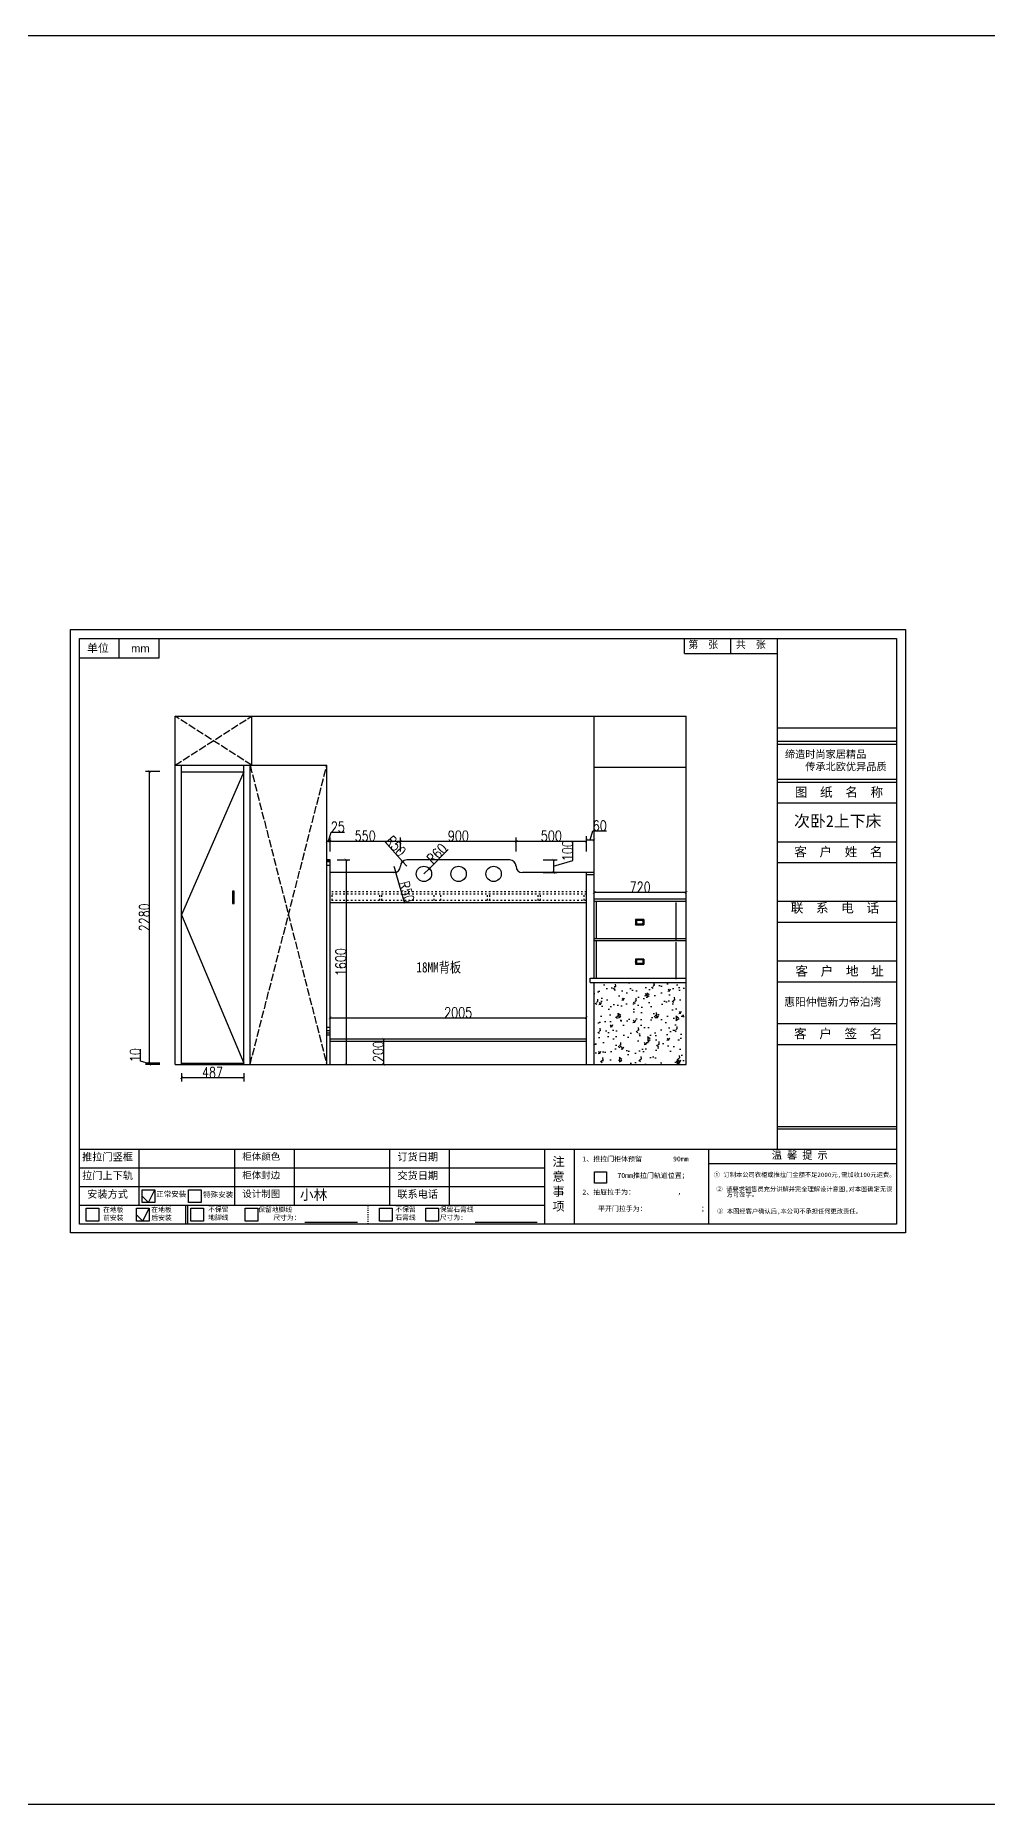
# Model space of a CAD drawing. Header units: millimetres. Extents: x 3255186 to 3429179, y -984851 to -941485.
# Drawn here: x 3392530 to 3399976, y -984851 to -971010 of the extents above; entities that cross this region are included whole.
import ezdxf
from ezdxf.lldxf.tags import DXFTag

# ---------------------------------------------------------------- set-up
doc = ezdxf.new("R2010")
doc.units = ezdxf.units.MM
doc.header["$PDMODE"] = 35
doc.linetypes.add('ACAD_ISO02W100', pattern=[15, 12, -3])
doc.linetypes.add('ACAD_ISO03W100', pattern=[30, 12, -18])
doc.layers.add('块', color=7, linetype='Continuous', lineweight=30)
doc.styles.add('CHINESE', font='', dxfattribs={"width": 0.8})
doc.styles.add('DIM_FONT', font='SIMPLEX.shx', dxfattribs={"width": 0.8})
doc.styles.add('ROMANS', font='romans')
doc.styles.get("Standard").update_dxf_attribs({"font": 'acaderef.shx', "bigfont": 'bigfont.shx'})
doc.styles.add('新宋体', font='', dxfattribs={"height": 80})
doc.styles.add('标注用字体', font='', dxfattribs={"height": 70})
doc.styles.get('CHINESE').set_extended_font_data('PMingLiU')
doc.styles.get('新宋体').set_extended_font_data('NSimSun')
doc.styles.get('标注用字体').set_extended_font_data('FangSong_GB2312')
tags = doc.linetypes.add('ACAD_ISO04W100', pattern=[30.5, 24, -3, 0.5, -3]).pattern_tags.tags
tags[10:11] = [DXFTag(74, 4), DXFTag(75, 0), DXFTag(340, '0'), DXFTag(46, 1.0), DXFTag(50, 0.0), DXFTag(44, 0.0), DXFTag(45, 0.0)]
tags[8:9] = [DXFTag(74, 4), DXFTag(75, 0), DXFTag(340, '0'), DXFTag(46, 1.0), DXFTag(50, 0.0), DXFTag(44, 0.0), DXFTag(45, 0.0)]
tags[6:7] = [DXFTag(74, 4), DXFTag(75, 0), DXFTag(340, '0'), DXFTag(46, 1.0), DXFTag(50, 0.0), DXFTag(44, 0.0), DXFTag(45, 0.0)]
tags[4:5] = [DXFTag(74, 4), DXFTag(75, 0), DXFTag(340, '0'), DXFTag(46, 1.0), DXFTag(50, 0.0), DXFTag(44, 0.0), DXFTag(45, 0.0)]
doc.dimstyles.new('ISO-25', dxfattribs={"dimtxt": 80, "dimasz": 20, "dimexe": 30, "dimexo": 80, "dimtad": 1, "dimdec": 0, "dimtxsty": 'DIM_FONT', "dimblk": 'ARCHTICK', "dimcen": 2.5, "dimadec": 0, "dimazin": 0, "dimtfac": 1, "dimtdec": 0, "dimtmove": 1, "dimatfit": 3, "dimfxl": 80, "dimfxlon": 1, "dimarcsym": 0})
doc.dimstyles.get("Standard").update_dxf_attribs({"dimscale": 100, "dimtxt": 3, "dimasz": 2, "dimexe": 1, "dimexo": 0, "dimgap": 1, "dimtad": 1, "dimdec": 0, "dimdsep": 46, "dimtxsty": 'CHINESE', "dimblk1": 'OBLIQUE', "dimblk2": 'OBLIQUE', "dimsah": 1, "dimcen": 0, "dimdle": 1, "dimclrd": 256, "dimclre": 256, "dimclrt": 256, "dimadec": 0, "dimazin": 0, "dimtfac": 1, "dimtdec": 0, "dimtix": 1, "dimtmove": 2, "dimatfit": 3, "dimldrblk": 'OBLIQUE', "dimfxl": 1, "dimtolj": 1, "dimtzin": 0, "dimarcsym": 0})
pattern_1 = [(45, (1305.171, -13759.847), (-2.245064, 2.245064), []), (45, (1305.171, -13758.2594), (-2.245064, 2.245064), [])]

# ---------------------------------------------------------------- blocks, each defined once
blk = doc.blocks.new('_ArchTick')
at = {"color": 0, "linetype": 'ByBlock', "const_width": 0.15}
blk.add_lwpolyline([(-0.5, -0.5), (0.5, 0.5)], dxfattribs=at)
blk = doc.blocks.new('*D841')
at = {"color": 0, "lineweight": -2, "ltscale": 5}
for p, q in [((3394809, -977394), (3394809, -977284)), ((3394809, -977314), (3394834, -977314)), ((3394821, -977314), (3394843, -977243)), ((3394834, -977394), (3394834, -977284)), ((3394843, -977243), (3394947, -977243))]:
    blk.add_line(p, q, dxfattribs=at)
at = {"layer": 'Defpoints', "color": 0, "ltscale": 5}
for p in [(3394834, -977314), (3394809, -977523), (3394834, -977523)]:
    blk.add_point(p, dxfattribs=at)
at = {"color": 0, "lineweight": -2, "ltscale": 5, "xscale": 20, "yscale": 20, "zscale": 20, "rotation": 180}
blk.add_blockref('_ArchTick', (3394809, -977314), dxfattribs=at)
at = {"color": 0, "lineweight": -2, "ltscale": 5, "xscale": 20, "yscale": 20, "zscale": 20}
blk.add_blockref('_ArchTick', (3394834, -977314), dxfattribs=at)
at = {"color": 0, "ltscale": 5, "insert": (3394895, -977203), "char_height": 80, "attachment_point": 5, "style": 'DIM_FONT'}
blk.add_mtext('25', dxfattribs=at)
blk = doc.blocks.new('*D842')
at = {"color": 0, "lineweight": -2, "ltscale": 5}
for p, q in [((3394834, -977394), (3394834, -977284)), ((3394834, -977314), (3395384, -977314)), ((3395384, -977394), (3395384, -977284))]:
    blk.add_line(p, q, dxfattribs=at)
at = {"layer": 'Defpoints', "color": 0, "ltscale": 5}
for p in [(3395384, -977314), (3394834, -977523), (3395384, -977510)]:
    blk.add_point(p, dxfattribs=at)
at = {"color": 0, "lineweight": -2, "ltscale": 5, "xscale": 20, "yscale": 20, "zscale": 20, "rotation": 180}
blk.add_blockref('_ArchTick', (3394834, -977314), dxfattribs=at)
at = {"color": 0, "lineweight": -2, "ltscale": 5, "xscale": 20, "yscale": 20, "zscale": 20}
blk.add_blockref('_ArchTick', (3395384, -977314), dxfattribs=at)
at = {"color": 0, "ltscale": 5, "insert": (3395109, -977273), "char_height": 80, "attachment_point": 5, "style": 'DIM_FONT'}
blk.add_mtext('550', dxfattribs=at)
blk = doc.blocks.new('*D843')
at = {"color": 0, "lineweight": -2, "ltscale": 5}
for p, q in [((3395384, -977394), (3395384, -977284)), ((3395384, -977314), (3396290, -977314)), ((3396290, -977394), (3396290, -977284))]:
    blk.add_line(p, q, dxfattribs=at)
at = {"layer": 'Defpoints', "color": 0, "ltscale": 5}
for p in [(3396290, -977314), (3395384, -977510), (3396290, -977523)]:
    blk.add_point(p, dxfattribs=at)
at = {"color": 0, "lineweight": -2, "ltscale": 5, "xscale": 20, "yscale": 20, "zscale": 20, "rotation": 180}
blk.add_blockref('_ArchTick', (3395384, -977314), dxfattribs=at)
at = {"color": 0, "lineweight": -2, "ltscale": 5, "xscale": 20, "yscale": 20, "zscale": 20}
blk.add_blockref('_ArchTick', (3396290, -977314), dxfattribs=at)
at = {"color": 0, "ltscale": 5, "insert": (3395837, -977273), "char_height": 80, "attachment_point": 5, "style": 'DIM_FONT'}
blk.add_mtext('900', dxfattribs=at)
blk = doc.blocks.new('*D844')
at = {"color": 0, "lineweight": -2, "ltscale": 5}
for p, q in [((3396290, -977394), (3396290, -977284)), ((3396290, -977314), (3396839, -977314)), ((3396839, -977394), (3396839, -977284))]:
    blk.add_line(p, q, dxfattribs=at)
at = {"layer": 'Defpoints', "color": 0, "ltscale": 5}
for p in [(3396839, -977314), (3396290, -977523), (3396839, -977560)]:
    blk.add_point(p, dxfattribs=at)
at = {"color": 0, "lineweight": -2, "ltscale": 5, "xscale": 20, "yscale": 20, "zscale": 20, "rotation": 180}
blk.add_blockref('_ArchTick', (3396290, -977314), dxfattribs=at)
at = {"color": 0, "lineweight": -2, "ltscale": 5, "xscale": 20, "yscale": 20, "zscale": 20}
blk.add_blockref('_ArchTick', (3396839, -977314), dxfattribs=at)
at = {"color": 0, "ltscale": 5, "insert": (3396565, -977273), "char_height": 80, "attachment_point": 5, "style": 'DIM_FONT'}
blk.add_mtext('500', dxfattribs=at)
blk = doc.blocks.new('*D845')
at = {"color": 0, "lineweight": -2, "ltscale": 5}
for p in [(3395263, -977316), (3395434, -977510)]:
    blk.add_line(p, (3395401, -977473), dxfattribs=at)
at = {"layer": 'Defpoints', "color": 0, "ltscale": 5}
for p in [(3395401, -977473), (3395434, -977510)]:
    blk.add_point(p, dxfattribs=at)
at = {"color": 0, "lineweight": -2, "ltscale": 5, "xscale": 20, "yscale": 20, "zscale": 20, "rotation": 311.2728674687874}
blk.add_blockref('_ArchTick', (3395401, -977473), dxfattribs=at)
at = {"color": 0, "ltscale": 5, "insert": (3395349, -977352), "char_height": 80, "attachment_point": 5, "rotation": 311.2729, "style": 'DIM_FONT'}
blk.add_mtext('R50', dxfattribs=at)
blk = doc.blocks.new('*D846')
at = {"color": 0, "lineweight": -2, "ltscale": 5}
for p in [(3395334, -977510), (3395418, -977802)]:
    blk.add_line(p, (3395348, -977558), dxfattribs=at)
at = {"layer": 'Defpoints', "color": 0, "ltscale": 5}
for p in [(3395334, -977510), (3395348, -977558)]:
    blk.add_point(p, dxfattribs=at)
at = {"color": 0, "lineweight": -2, "ltscale": 5, "xscale": 20, "yscale": 20, "zscale": 20, "rotation": 106.1117004443159}
blk.add_blockref('_ArchTick', (3395348, -977558), dxfattribs=at)
at = {"color": 0, "ltscale": 5, "insert": (3395434, -977710), "char_height": 80, "attachment_point": 5, "rotation": 286.1117, "style": 'DIM_FONT'}
blk.add_mtext('R50', dxfattribs=at)
blk = doc.blocks.new('*D847')
at = {"color": 0, "lineweight": -2, "ltscale": 5}
for p in [(3395758, -977380), (3395568, -977570)]:
    blk.add_line(p, (3395611, -977528), dxfattribs=at)
at = {"layer": 'Defpoints', "color": 0, "ltscale": 5}
for p in [(3395568, -977570), (3395611, -977528)]:
    blk.add_point(p, dxfattribs=at)
at = {"color": 0, "lineweight": -2, "ltscale": 5, "xscale": 20, "yscale": 20, "zscale": 20, "rotation": 225.0260053678823}
blk.add_blockref('_ArchTick', (3395611, -977528), dxfattribs=at)
at = {"color": 0, "ltscale": 5, "insert": (3395670, -977411), "char_height": 80, "attachment_point": 5, "rotation": 45.026, "style": 'DIM_FONT'}
blk.add_mtext('R60', dxfattribs=at)
blk = doc.blocks.new('*D848')
at = {"color": 0, "lineweight": -2, "ltscale": 5}
for p, q in [((3394889, -977460), (3394989, -977460)), ((3394959, -977460), (3394959, -979060)), ((3394889, -979060), (3394989, -979060))]:
    blk.add_line(p, q, dxfattribs=at)
at = {"layer": 'Defpoints', "color": 0, "ltscale": 5}
for p in [(3394809, -977460), (3394809, -979060), (3394959, -979060)]:
    blk.add_point(p, dxfattribs=at)
at = {"color": 0, "lineweight": -2, "ltscale": 5, "xscale": 20, "yscale": 20, "zscale": 20}
for p, rotation in [((3394959, -977460), 90), ((3394959, -979060), 270)]:
    blk.add_blockref('_ArchTick', p, dxfattribs=dict(at, rotation=rotation))
at = {"color": 0, "ltscale": 5, "insert": (3394918, -978260), "char_height": 80, "attachment_point": 5, "rotation": 90, "style": 'DIM_FONT'}
blk.add_mtext('1600', dxfattribs=at)
blk = doc.blocks.new('*D852')
at = {"color": 0, "lineweight": -2, "ltscale": 5}
for p, q in [((3396839, -977384), (3396839, -977274)), ((3396839, -977304), (3396899, -977304)), ((3396869, -977304), (3396890, -977233)), ((3396890, -977233), (3396995, -977233)), ((3396899, -977384), (3396899, -977274))]:
    blk.add_line(p, q, dxfattribs=at)
at = {"layer": 'Defpoints', "color": 0, "ltscale": 5}
for p in [(3396899, -977304), (3396839, -977560), (3396899, -978420)]:
    blk.add_point(p, dxfattribs=at)
at = {"color": 0, "lineweight": -2, "ltscale": 5, "xscale": 20, "yscale": 20, "zscale": 20, "rotation": 180}
blk.add_blockref('_ArchTick', (3396839, -977304), dxfattribs=at)
at = {"color": 0, "lineweight": -2, "ltscale": 5, "xscale": 20, "yscale": 20, "zscale": 20}
blk.add_blockref('_ArchTick', (3396899, -977304), dxfattribs=at)
at = {"color": 0, "ltscale": 5, "insert": (3396943, -977193), "char_height": 80, "attachment_point": 5, "style": 'DIM_FONT'}
blk.add_mtext('60', dxfattribs=at)
blk = doc.blocks.new('*D878')
at = {"color": 0, "lineweight": -2, "ltscale": 5}
for p, q in [((3396732, -977465), (3396732, -977311)), ((3396501, -977460), (3396611, -977460)), ((3396501, -977560), (3396611, -977560)), ((3396581, -977460), (3396581, -977560)), ((3396581, -977510), (3396732, -977465))]:
    blk.add_line(p, q, dxfattribs=at)
at = {"layer": 'Defpoints', "color": 0, "ltscale": 5}
for p in [(3396239, -977460), (3396339, -977560), (3396581, -977560)]:
    blk.add_point(p, dxfattribs=at)
at = {"color": 0, "lineweight": -2, "ltscale": 5, "xscale": 20, "yscale": 20, "zscale": 20}
for p, rotation in [((3396581, -977460), 90), ((3396581, -977560), 270)]:
    blk.add_blockref('_ArchTick', p, dxfattribs=dict(at, rotation=rotation))
at = {"color": 0, "ltscale": 5, "insert": (3396691, -977388), "char_height": 80, "attachment_point": 5, "rotation": 90, "style": 'DIM_FONT'}
blk.add_mtext('100', dxfattribs=at)
blk = doc.blocks.new('*D879')
at = {"color": 0, "lineweight": -2, "ltscale": 5}
for p, q in [((3395252, -978860), (3395282, -978860)), ((3395252, -978860), (3395252, -979060)), ((3395252, -979060), (3395282, -979060))]:
    blk.add_line(p, q, dxfattribs=at)
at = {"layer": 'Defpoints', "color": 0, "ltscale": 5}
for p in [(3395215, -978860), (3395215, -979060), (3395252, -979060)]:
    blk.add_point(p, dxfattribs=at)
at = {"color": 0, "lineweight": -2, "ltscale": 5, "xscale": 20, "yscale": 20, "zscale": 20}
for p, rotation in [((3395252, -978860), 90), ((3395252, -979060), 270)]:
    blk.add_blockref('_ArchTick', p, dxfattribs=dict(at, rotation=rotation))
at = {"color": 0, "ltscale": 5, "insert": (3395211, -978960), "char_height": 80, "attachment_point": 5, "rotation": 90, "style": 'DIM_FONT'}
blk.add_mtext('200', dxfattribs=at)
blk = doc.blocks.new('*D880')
at = {"color": 0, "lineweight": -2, "ltscale": 5}
for p, q in [((3394834, -978776), (3394834, -978666)), ((3394834, -978696), (3396839, -978696)), ((3396839, -978776), (3396839, -978666))]:
    blk.add_line(p, q, dxfattribs=at)
at = {"layer": 'Defpoints', "color": 0, "ltscale": 5}
for p in [(3396839, -978696), (3394834, -978860), (3396839, -978860)]:
    blk.add_point(p, dxfattribs=at)
at = {"color": 0, "lineweight": -2, "ltscale": 5, "xscale": 20, "yscale": 20, "zscale": 20, "rotation": 180}
blk.add_blockref('_ArchTick', (3394834, -978696), dxfattribs=at)
at = {"color": 0, "lineweight": -2, "ltscale": 5, "xscale": 20, "yscale": 20, "zscale": 20}
blk.add_blockref('_ArchTick', (3396839, -978696), dxfattribs=at)
at = {"color": 0, "ltscale": 5, "insert": (3395836, -978655), "char_height": 80, "attachment_point": 5, "style": 'DIM_FONT'}
blk.add_mtext('2005', dxfattribs=at)
blk = doc.blocks.new('衣柜内拉手')
h = blk.add_hatch()
h.set_pattern_fill('STEEL', color=256, style=0)
h.set_pattern_definition(pattern_1)
h.paths.add_polyline_path([(-30, 0), (-40, 0), (-40, -50), (-30, -50)])
h = blk.add_hatch()
h.set_pattern_fill('STEEL', color=256, style=0)
h.set_pattern_definition(pattern_1)
h.paths.add_polyline_path([(40, 0), (30, 0), (30, -50), (40, -50)])
for p, q in [((-40, 0), (40, 0)), ((-40, 0), (-40, -50)), ((-30, 0), (-30, -50)), ((30, 0), (30, -50)), ((40, 0), (40, -50)), ((40, -50), (-40, -50))]:
    blk.add_line(p, q)
for centre, start, end in [((0, -258), 83.1787, 96.8213), ((0, 208), 263.1787, 276.8213)]:
    blk.add_arc(centre, 253, start, end)
blk = doc.blocks.new('*D883')
at = {"color": 0, "lineweight": -2, "ltscale": 5}
for p, q in [((3396899, -977714), (3396899, -977684)), ((3396899, -977714), (3397619, -977714)), ((3397619, -977714), (3397619, -977684))]:
    blk.add_line(p, q, dxfattribs=at)
at = {"layer": 'Defpoints', "color": 0, "ltscale": 5}
for p in [(3397619, -977714), (3396899, -977786), (3397619, -977786)]:
    blk.add_point(p, dxfattribs=at)
at = {"color": 0, "lineweight": -2, "ltscale": 5, "xscale": 20, "yscale": 20, "zscale": 20, "rotation": 180}
blk.add_blockref('_ArchTick', (3396899, -977714), dxfattribs=at)
at = {"color": 0, "lineweight": -2, "ltscale": 5, "xscale": 20, "yscale": 20, "zscale": 20}
blk.add_blockref('_ArchTick', (3397619, -977714), dxfattribs=at)
at = {"color": 0, "ltscale": 5, "insert": (3397259, -977673), "char_height": 80, "attachment_point": 5, "style": 'DIM_FONT'}
blk.add_mtext('720', dxfattribs=at)
blk = doc.blocks.new('*D948')
at = {"color": 0, "lineweight": -2, "ltscale": 5}
for p, q in [((3393502, -976770), (3393392, -976770)), ((3393422, -979050), (3393422, -976770)), ((3393502, -979050), (3393392, -979050))]:
    blk.add_line(p, q, dxfattribs=at)
at = {"layer": 'Defpoints', "color": 0, "ltscale": 5}
for p in [(3393422, -976770), (3393672, -976770), (3393672, -979050)]:
    blk.add_point(p, dxfattribs=at)
at = {"color": 0, "lineweight": -2, "ltscale": 5, "xscale": 20, "yscale": 20, "zscale": 20}
for p, rotation in [((3393422, -976770), 90), ((3393422, -979050), 270)]:
    blk.add_blockref('_ArchTick', p, dxfattribs=dict(at, rotation=rotation))
at = {"color": 0, "ltscale": 5, "insert": (3393382, -977910), "char_height": 80, "attachment_point": 5, "rotation": 90, "style": 'DIM_FONT'}
blk.add_mtext('2280', dxfattribs=at)
blk = doc.blocks.new('*D949')
at = {"color": 0, "lineweight": -2, "ltscale": 5}
for p, q in [((3393672, -979130), (3393672, -979194)), ((3393672, -979164), (3394159, -979164)), ((3394159, -979130), (3394159, -979194))]:
    blk.add_line(p, q, dxfattribs=at)
at = {"layer": 'Defpoints', "color": 0, "ltscale": 5}
for p in [(3393672, -979050), (3394159, -979050), (3394159, -979164)]:
    blk.add_point(p, dxfattribs=at)
at = {"color": 0, "lineweight": -2, "ltscale": 5, "xscale": 20, "yscale": 20, "zscale": 20, "rotation": 180}
blk.add_blockref('_ArchTick', (3393672, -979164), dxfattribs=at)
at = {"color": 0, "lineweight": -2, "ltscale": 5, "xscale": 20, "yscale": 20, "zscale": 20}
blk.add_blockref('_ArchTick', (3394159, -979164), dxfattribs=at)
at = {"color": 0, "ltscale": 5, "insert": (3393915, -979123), "char_height": 80, "attachment_point": 5, "style": 'DIM_FONT'}
blk.add_mtext('487', dxfattribs=at)
blk = doc.blocks.new('*D950')
at = {"color": 0, "lineweight": -2, "ltscale": 5}
for p, q in [((3393351, -979034), (3393351, -978941)), ((3393422, -979055), (3393351, -979034)), ((3393502, -979050), (3393392, -979050)), ((3393502, -979060), (3393392, -979060)), ((3393422, -979050), (3393422, -979060))]:
    blk.add_line(p, q, dxfattribs=at)
at = {"layer": 'Defpoints', "color": 0, "ltscale": 5}
for p in [(3393422, -979060), (3393672, -979050), (3393672, -979060)]:
    blk.add_point(p, dxfattribs=at)
at = {"color": 0, "lineweight": -2, "ltscale": 5, "xscale": 20, "yscale": 20, "zscale": 20}
for p, rotation in [((3393422, -979050), 90), ((3393422, -979060), 270)]:
    blk.add_blockref('_ArchTick', p, dxfattribs=dict(at, rotation=rotation))
at = {"color": 0, "ltscale": 5, "insert": (3393311, -978988), "char_height": 80, "attachment_point": 5, "rotation": 90, "style": 'DIM_FONT'}
blk.add_mtext('10', dxfattribs=at)
blk = doc.blocks.new('M')
for p, q in [((7224, 24106), (7224, 32333)), ((7224, 32333), (18599, 32332)), ((18599, 32332), (18599, 24106)), ((7346, 24228), (7345, 32211)), ((7345, 32211), (18477, 32210)), ((7886, 31941), (7886, 32211)), ((8426, 32211), (8426, 31941)), ((15589, 32004), (15589, 32211)), ((16220, 32004), (16220, 32211)), ((16852, 32210), (16852, 25243)), ((18477, 32210), (18477, 24228)), ((8426, 31941), (7345, 31941)), ((15589, 32004), (16852, 32004)), ((16852, 30991), (18477, 30991)), ((16852, 30810), (18477, 30810)), ((16852, 30770), (18477, 30770)), ((16852, 30294), (18477, 30294)), ((16852, 30253), (18477, 30253)), ((16852, 29969), (18477, 29969)), ((16852, 29440), (18477, 29440)), ((16852, 29156), (18477, 29156)), ((16852, 28628), (18477, 28628)), ((16852, 28343), (18477, 28343)), ((16852, 27815), (18477, 27815)), ((16852, 27531), (18477, 27531)), ((16852, 26962), (18477, 26962)), ((16852, 26677), (18477, 26677)), ((16852, 25557), (18477, 25557)), ((16852, 25527), (18477, 25527)), ((18477, 25243), (7346, 25243)), ((8159, 24482), (8159, 25243)), ((9459, 24482), (9459, 25243)), ((10272, 24482), (10272, 25243)), ((11572, 24482), (11572, 25243)), ((12385, 24482), (12385, 25243)), ((13685, 24228), (13685, 25243)), ((14091, 24228), (14091, 25243)), ((15913, 25243), (15913, 24232)), ((15916, 25243), (15916, 24232)), ((13685, 24989), (7346, 24989)), ((18477, 25050), (15913, 25050)), ((13685, 24736), (7346, 24736)), ((13685, 24482), (7346, 24482)), ((8792, 24228), (8792, 24482)), ((8819, 24228), (8819, 24482)), ((18477, 24228), (7346, 24228)), ((10414, 24254), (11133, 24254)), ((12734, 24254), (13581, 24254)), ((18599, 24106), (7224, 24106))]:
    blk.add_line(p, q)
at = {"color": 0, "ltscale": 5}
for p, q in [((8199, 24608), (8286, 24520)), ((8286, 24520), (8372, 24696)), ((8207, 24266), (8294, 24442)), ((8121, 24354), (8207, 24266))]:
    blk.add_line(p, q, dxfattribs=at)
at = {"linetype": 'ACAD_ISO03W100'}
blk.add_line((11279, 24228), (11279, 24482), dxfattribs=at)
at = {"lineweight": 25}
for points in [[(7434, 24442), (7607, 24442), (7607, 24266), (7434, 24266)], [(8120, 24442), (8293, 24442), (8293, 24266), (8120, 24266)], [(8861, 24442), (9034, 24442), (9034, 24266), (8861, 24266)], [(9601, 24442), (9774, 24442), (9774, 24266), (9601, 24266)], [(11433, 24442), (11606, 24442), (11606, 24266), (11433, 24266)], [(12062, 24442), (12235, 24442), (12235, 24266), (12062, 24266)]]:
    blk.add_lwpolyline(points, close=True, dxfattribs=at)
at = {"layer": '块'}
blk.add_lwpolyline([(14364, 24939), (14524, 24939), (14524, 24783), (14364, 24783)], close=True, dxfattribs=at)
at = {"layer": '块', "lineweight": 25}
for points in [[(8199, 24696), (8372, 24696), (8372, 24520), (8199, 24520)], [(8828, 24696), (9001, 24696), (9001, 24520), (8828, 24520)]]:
    blk.add_lwpolyline(points, close=True, dxfattribs=at)
at = {"char_height": 109.1, "attachment_point": 5}
for s, insert in [('{\\fSimSun|b0|i0|c134|p54;单位}', (7596, 32074)), ('{\\fArial|b0|i0|c0|p32;mm}', (8174, 32074))]:
    blk.add_mtext(s, dxfattribs=dict(at, insert=insert))
at = {"attachment_point": 1}
for s, insert, char_height, width in [('{\\fSimSun|b0|i0|c134|p54;第  张}', (15641, 32177), 99.06, 2286.9), ('{\\fSimSun|b0|i0|c134|p54;共  张}', (16289, 32178), 99.06, 2286.9), ('{\\fSimSun|b0|i0|c134|p2;缔造时尚家居精品\\P    传承北欧优异品质}', (16957, 30683), 101.58, 1676.49), ('{\\fSimSun|b0|i0|c134|p54;推拉门竖框}', (7380, 25194), 101.58, 748), ('{\\fSimSun|b0|i0|c134|p54;订货日期}', (11676, 25194), 101.58, 567.91), ('{\\fSimHei|b0|i0|c134|p2;注意事项}', (13789, 25141), 121.9, 119.08), ('{\\fSimSun|b0|i0|c134|p54;温 馨 提 示}', (16777, 25217), 101.58, 2345.16), ('{\\fSimSun|b0|i0|c134|p54;拉门上下轨}', (7380, 24940), 101.58, 748), ('{\\fSimSun|b0|i0|c134|p54;交货日期}', (11676, 24940), 101.58, 567.91), ('{\\fSimSun|b0|i0|c134|p54;安装方式}', (7450, 24686), 101.58, 567.91), ('{\\fSimSun|b0|i0|c134|p54;正常安装}', (8390, 24672), 73.14, 538.56), ('{\\fSimSun|b0|i0|c134|p54;特殊安装}', (9029, 24665), 73.14, 538.56), ('{\\fSimSun|b0|i0|c134|p54;联系电话}', (11676, 24686), 101.58, 567.91), ('{\\fSimSun|b0|i0|c134|p54;在地板\\P前安装}', (7666, 24456), 65.83, 645.46), ('{\\fSimSun|b0|i0|c134|p54;在地板\\P后安装}', (8324, 24456), 65.83, 645.46), ('{\\fSimSun|b0|i0|c134|p54;不保留\\P地脚线}', (9098, 24460), 65.83, 645.46), ('{\\fSimSun|b0|i0|c134|p54;保留地脚线\\P    尺寸为：}', (9780, 24458), 65.83, 801.54), ('{\\fSimSun|b0|i0|c134|p54;不保留\\P\\fSimSun|b0|i0|c134|p2;石膏线}', (11648, 24460), 65.83, 645.46), ('{\\fSimSun|b0|i0|c134|p54;保留\\fSimSun|b0|i0|c134|p2;石膏线\\P尺寸为:}', (12254, 24460), 65.83, 645.46)]:
    blk.add_mtext(s, dxfattribs=dict(at, insert=insert, char_height=char_height, width=width))
for s, insert, char_height, width, style in [('图  纸  名  称', (17091, 30178), 126.2, 1414.86, '新宋体'), ('客  户  姓  名', (17083, 29365), 126.2, 1414.86, '新宋体'), ('联  系  电  话', (17036, 28600), 126.2, 1756.25, '新宋体'), ('客  户  地  址', (17100, 27740), 126.2, 1414.86, '新宋体'), ('客  户  签  名', (17081, 26887), 126.2, 1414.86, '新宋体'), ('柜体颜色  ', (9563, 25194), 92.1, 1815.91, '新宋体'), ('{\\fSimSun|b0|i0|c134|p2;1、推拉门柜体预留        90mm           \\P       \\P         70mm推拉门轨道位置；\\P\\P2、抽屉拉手为：\\L           \\l，\\P   \\P    平开门拉手为：\\L              \\l；\\P               }', (14197, 25149), 67.72, 4207.93, '标注用字体'), ('{\\fSimSun|b0|i0|c134|p54;柜体封边}', (9563, 24940), 92.1, 1815.91, '新宋体'), ('{\\fSimSun|b0|i0|c134|p54;设计制图}', (9563, 24686), 92.1, 1815.91, '新宋体')]:
    blk.add_mtext(s, dxfattribs=dict(at, insert=insert, char_height=char_height, width=width, style=style))
at = {"char_height": 101.55, "attachment_point": 1, "style": 'ROMANS'}
for s, insert in [('{\\fSimSun|b0|i0|c134|p2;\\H0.8x;     \\H0.75x;    ① 订制本公司衣柜或推拉门金额不足2000元,需加收100元运费。\\P        }', (15519, 24930)), ('{\\fSimSun|b0|i0|c134|p2;\\P\\H0.6x;        \u3000 ② 请要求销售员充分讲解并完全理解设计意图,对本图确定无误}', (15508, 24904)), ('{\\fSimSun|b0|i0|c134|p2;\\P\\H0.6x;\\P           方可签字。}', (15638, 24931)), ('{\\fSimSun|b0|i0|c134|p2;\\P\\H0.6x;           ③ 本图经客户确认后,本公司不承担任何更改责任。}', (15508, 24602))]:
    blk.add_mtext(s, dxfattribs=dict(at, insert=insert))

msp = doc.modelspace()

# ---------------------------------------------------------------- hatches: boundary and pattern name
at = {"ltscale": 5}
h = msp.add_hatch(dxfattribs=at)
h.set_pattern_fill('AR-CONC', color=252, angle=45, style=0)
h.set_pattern_definition([(95, (98771.04, -63685.4), (140.0946503, 117.5533794), [19.05, -209.55]), (40, (98771.04, -63685.4), (-160.017889, 110.177007), [15.24, -167.64]), (145.451, (98782.72, -63675.6), (-19.922158, 227.730237), [16.19, -178.09]), (91.1842, (98735.12, -63649.47), (221.410243, 161.953413), [28.575, -314.325]), (141.6356, (98753.57, -63635.98), (-7.086144, 342.826432), [24.285, -267.135]), (36.184, (98735.12, -63649.47), (-7.085572, 342.826385), [22.86, -251.46]), (66, (98762.06, -63640.5), (179.520551, 34.895268), [19.05, -209.55]), (11, (98762.06, -63640.5), (-86.539927, 173.941193), [15.24, -167.64]), (116.4514, (98777.02, -63637.59), (92.98004, 208.836456), [16.19, -178.09]), (82.5, (98771.04, -63685.395), (-57.6054691, 61.9734137), [0, -165.608, 0, -170.18, 0, -168.275]), (52.5, (98771.04, -63685.395), (-23.5897273, 118.0870003), [0, -97.028, 0, -161.798, 0, -64.135]), (12.5, (98730.99, -63725.45), (99.927863, 91.8261956), [0, -63.5, 0, -198.12, 0, -262.89]), (2.5, (98713.03, -63743.41), (86.7639044, 122.722393), [0, -82.55, 0, -131.572, 0, -186.69])])
h.paths.add_polyline_path([(3396898.8, -979060.3), (3397618.8, -979060.3), (3397618.8, -978420.3), (3396898.8, -978420.3)])

# ---------------------------------------------------------------- linework, layer by layer
for p, q in [((3393621.8, -976335.3), (3397618.8, -976335.3)), ((3393621.8, -979060.3), (3393621.8, -976335.3)), ((3394221.8, -976720.3), (3394221.8, -976335.3)), ((3396898.8, -978385.3), (3396898.8, -976335.3)), ((3397618.8, -979060.3), (3397618.8, -976335.3)), ((3393621.8, -976720.3), (3394808.8, -976720.3)), ((3393671.8, -979060.3), (3393671.8, -976720.3)), ((3394158.8, -979060.3), (3394158.8, -976720.3)), ((3394208.8, -979060.3), (3394208.8, -976720.3)), ((3394808.8, -979060.3), (3394808.8, -976720.3)), ((3393671.8, -976770.3), (3394158.8, -976770.3)), ((3394833.8, -977460.3), (3394808.8, -977460.3)), ((3394833.8, -977465.3), (3394808.8, -977465.3)), ((3394833.8, -977475.3), (3394808.8, -977475.3)), ((3394833.8, -977505.3), (3394808.8, -977505.3)), ((3394833.8, -979060.3), (3394833.8, -977460.3)), ((3395333.9, -977560.3), (3394833.8, -977560.3)), ((3395383.9, -977510.3), (3395383.9, -977510.3)), ((3396238.8, -977460.3), (3395433.9, -977460.3)), ((3396288.8, -977510.3), (3396288.8, -977510.3)), ((3396898.8, -977560.3), (3396338.8, -977560.3)), ((3396838.8, -979060.3), (3396838.8, -977560.3)), ((3396898.8, -977578.3), (3396838.8, -977578.3)), ((3396838.8, -977796.3), (3394833.8, -977796.3)), ((3396916.8, -978076.8), (3396916.8, -977786.3)), ((3397540, -978085), (3397540, -977794.5)), ((3396916.8, -978385.3), (3396916.8, -978094.8)), ((3397540, -978393.5), (3397540, -978103)), ((3396868.8, -978420.3), (3396868.8, -978385.3)), ((3396898.8, -979060.3), (3396898.8, -978420.3)), ((3394808.8, -978769.3), (3394833.8, -978769.3)), ((3394808.8, -978794.3), (3394833.8, -978794.3)), ((3394808.8, -978814.3), (3394833.8, -978814.3)), ((3394808.8, -978829.3), (3394833.8, -978829.3)), ((3394833.8, -978860.3), (3396838.8, -978860.3)), ((3394833.8, -978878.3), (3396838.8, -978878.3)), ((3393621.8, -979060.3), (3397618.8, -979060.3)), ((3393671.8, -979050.3), (3394158.8, -979050.3))]:
    msp.add_line(p, q)
at = {"color": 252, "linetype": 'ACAD_ISO02W100', "ltscale": 5}
for p, q in [((3394221.8, -976720.3), (3393621.8, -976335.3)), ((3393621.8, -976720.3), (3394221.8, -976335.3)), ((3394208.8, -976720.3), (3394808.8, -979060.3)), ((3394208.8, -979060.3), (3394808.8, -976720.3))]:
    msp.add_line(p, q, dxfattribs=at)
at = {"ltscale": 5}
for p, q in [((3397618.8, -976738.3), (3396898.8, -976738.3)), ((3397618.8, -977768.3), (3396898.8, -977768.3)), ((3397618.8, -977786.3), (3396898.8, -977786.3)), ((3397618.8, -978076.8), (3396898.8, -978076.8)), ((3397618.8, -978094.8), (3396898.8, -978094.8)), ((3396868.8, -978385.3), (3397618.8, -978385.3)), ((3396868.8, -978420.3), (3397618.8, -978420.3))]:
    msp.add_line(p, q, dxfattribs=at)
at = {"color": 1, "linetype": 'ByBlock'}
msp.add_line((3395383.9, -977510.3), (3395383.9, -977510.3), dxfattribs=at)
at = {"color": 251, "linetype": 'ACAD_ISO03W100'}
for p, q in [((3396838.8, -977710.3), (3394833.8, -977710.3)), ((3396838.8, -977728.3), (3394833.8, -977728.3)), ((3394833.8, -977778.3), (3394833.8, -977728.3)), ((3394851.8, -977778.3), (3394851.8, -977728.3)), ((3395222.3, -977778.3), (3395222.3, -977728.3)), ((3395240.3, -977778.3), (3395240.3, -977728.3)), ((3395647.5, -977778.3), (3395647.5, -977728.3)), ((3395701.5, -977778.3), (3395701.5, -977728.3)), ((3396065.3, -977778.3), (3396065.3, -977728.3)), ((3396083.3, -977778.3), (3396083.3, -977728.3)), ((3396461.5, -977778.3), (3396461.5, -977728.3)), ((3396479.5, -977778.3), (3396479.5, -977728.3)), ((3396820.8, -977778.3), (3396820.8, -977728.3)), ((3396838.8, -977778.3), (3396838.8, -977728.3)), ((3396838.8, -977778.3), (3394833.8, -977778.3))]:
    msp.add_line(p, q, dxfattribs=at)
at = {"color": 6, "ltscale": 5}
msp.add_lwpolyline([(3255185.8, -971010.2), (3429012.1, -971010.2), (3429012.1, -984851.3), (3255185.8, -984851.3)], close=True, dxfattribs=at)
at = {"color": 252, "linetype": 'ACAD_ISO04W100', "ltscale": 5}
msp.add_lwpolyline([(3394158.8, -976770.3), (3393671.8, -977890.3), (3394158.8, -979050.3)], dxfattribs=at)
msp.add_lwpolyline([(3394070.5, -977706.7), (3394070.5, -977799.7, 0.4142136), (3394072.4, -977801.7), (3394081.3, -977801.7, 0.4142136), (3394083.3, -977799.7), (3394083.3, -977706.7, 0.4142136), (3394081.3, -977704.7), (3394072.4, -977704.7, 0.4142136)], format="xyb", close=True)
at = {"ltscale": 5}
for centre in [(3395568.4, -977570.1), (3395839.5, -977570.1), (3396113.4, -977570.1)]:
    msp.add_circle(centre, 60, dxfattribs=at)
for centre, start, end in [((3395333.9, -977510.3), 270, 0), ((3395433.9, -977510.3), 90, 180), ((3396238.8, -977510.3), 0, 90), ((3396338.8, -977510.3), 180, 270)]:
    msp.add_arc(centre, 50, start, end)

# ---------------------------------------------------------------- block references
for name, p, xscale, yscale, zscale in [('M', (3388660.1, -994213), 0.5738822368439287, 0.5738822369748959, 0.5738822369280001), ('衣柜内拉手', (3397254.9, -977927.6), -0.8000000002793968, 0.8000000000465661, 0.8000000000000007), ('衣柜内拉手', (3397254.9, -978236.1), -0.8000000002793968, 0.8000000000465661, 0.8000000000000007)]:
    msp.add_blockref(name, p, dxfattribs=dict(xscale=xscale, yscale=yscale, zscale=zscale))

# ---------------------------------------------------------------- texts
at = {"lineweight": 13, "insert": (3398462.4, -977110.8), "char_height": 91.19, "width": 1850.479, "attachment_point": 1, "style": '新宋体'}
msp.add_mtext('次卧2上下床', dxfattribs=at)
at = {"insert": (3395509.6, -978260.9), "char_height": 80, "width": 1175.852, "attachment_point": 1, "style": 'DIM_FONT'}
msp.add_mtext('{\\fSimSun|b0|i0|c134|p2;18MM背板}', dxfattribs=at)
at = {"attachment_point": 1}
for s, insert, char_height, width in [('{\\fSimSun|b0|i0|c134|p2;惠阳仲恺新力帝泊湾}', (3398385.8, -978540.6), 61.803, 1317.013), ('{\\fSimSun|b0|i0|c134|p2;小林}', (3394598.1, -980040.6), 78.798, 1097.511)]:
    msp.add_mtext(s, dxfattribs=dict(at, insert=insert, char_height=char_height, width=width))

# ---------------------------------------------------------------- dimensions: what is measured, and where the dimension line sits
at = {"ltscale": 5}
for base, p1, p2, picture, middle in [((3393422.2, -976770.3), (3393671.8, -979050.3), (3393671.8, -976770.3), '*D948', (3393381.5, -977910.3)), ((3396581.2, -977560.3), (3396238.8, -977460.3), (3396338.8, -977560.3), '*D878', (3396691.5, -977464.4)), ((3393422.2, -979060.3), (3393671.8, -979050.3), (3393671.8, -979060.3), '*D950', (3393310.6, -979033.4)), ((3395251.8, -979060.3), (3395215, -978860.3), (3395215, -979060.3), '*D879', (3395211.2, -978960.3))]:
    dim = msp.add_linear_dim(base=base, p1=p1, p2=p2, angle=90, dimstyle='ISO-25', dxfattribs=at)
    dim.commit()
    dim.dimension.update_dxf_attribs({"geometry": picture, "text_midpoint": middle})
for base, p1, p2, picture, middle in [((3394833.8, -977314.1), (3394808.8, -977523.2), (3394833.8, -977523.2), '*D841', (3394843.2, -977202.5)), ((3395383.9, -977314.1), (3394833.8, -977523.2), (3395383.9, -977510.3), '*D842', (3395108.9, -977273.4))]:
    dim = msp.add_linear_dim(base=base, p1=p1, p2=p2, dimstyle='Standard', override={"dimscale": 1, "dimtxt": 80, "dimasz": 20, "dimexe": 30, "dimexo": 80, "dimgap": 0.625, "dimdsep": 44, "dimtxsty": 'DIM_FONT', "dimblk": 'ArchTick', "dimsah": 0, "dimcen": 2.5, "dimdle": 0, "dimclrd": 0, "dimclre": 0, "dimclrt": 0, "dimtix": 0, "dimtmove": 1, "dimfxl": 80, "dimfxlon": 1, "dimtolj": 0, "dimtzin": 8}, dxfattribs=at)
    dim.commit()
    dim.dimension.update_dxf_attribs({"geometry": picture, "text_midpoint": middle})
for base, p1, p2, picture, middle in [((3396898.8, -977304.1), (3396838.8, -977560.3), (3396898.8, -978420.3), '*D852', (3396890.7, -977192.5)), ((3397618.8, -977713.5), (3396898.8, -977786.3), (3397618.8, -977786.3), '*D883', (3397258.8, -977672.9)), ((3396838.8, -978696), (3394833.8, -978860.3), (3396838.8, -978860.3), '*D880', (3395836.3, -978655.4)), ((3394158.8, -979163.9), (3393671.8, -979050.3), (3394158.8, -979050.3), '*D949', (3393915.3, -979123.3))]:
    dim = msp.add_linear_dim(base=base, p1=p1, p2=p2, dimstyle='ISO-25', dxfattribs=at)
    dim.commit()
    dim.dimension.update_dxf_attribs({"geometry": picture, "text_midpoint": middle})
for center, mpoint, picture, middle in [((3395433.9, -977510.3), (3395401, -977472.7), '*D845', (3395349.4, -977352.4)), ((3395568.4, -977570.1), (3395610.8, -977527.7), '*D847', (3395670, -977411))]:
    dim = msp.add_radius_dim(center=center, mpoint=mpoint, dimstyle='Standard', override={"dimscale": 1, "dimtxt": 80, "dimasz": 20, "dimexe": 30, "dimexo": 80, "dimgap": 0.625, "dimdsep": 44, "dimtxsty": 'DIM_FONT', "dimblk": 'ArchTick', "dimsah": 0, "dimcen": 2.5, "dimdle": 0, "dimclrd": 0, "dimclre": 0, "dimclrt": 0, "dimtix": 0, "dimtmove": 1, "dimfxl": 80, "dimfxlon": 1, "dimtolj": 0, "dimtzin": 8}, dxfattribs=at)
    dim.commit()
    dim.dimension.update_dxf_attribs({"geometry": picture, "text_midpoint": middle})
for base, p1, p2, text, picture, middle in [((3396290.5, -977314.1), (3395383.9, -977510.3), (3396290.5, -977522.8), '900', '*D843', (3395837.2, -977273.4)), ((3396838.8, -977314.1), (3396290.5, -977522.8), (3396838.8, -977560.3), '500', '*D844', (3396564.6, -977273.4))]:
    dim = msp.add_linear_dim(base=base, p1=p1, p2=p2, text=text, dimstyle='Standard', override={"dimscale": 1, "dimtxt": 80, "dimasz": 20, "dimexe": 30, "dimexo": 80, "dimgap": 0.625, "dimdsep": 44, "dimtxsty": 'DIM_FONT', "dimblk": 'ArchTick', "dimsah": 0, "dimcen": 2.5, "dimdle": 0, "dimclrd": 0, "dimclre": 0, "dimclrt": 0, "dimtix": 0, "dimtmove": 1, "dimfxl": 80, "dimfxlon": 1, "dimtolj": 0, "dimtzin": 8}, dxfattribs=at)
    dim.commit()
    dim.dimension.update_dxf_attribs({"geometry": picture, "text_midpoint": middle})
dim = msp.add_linear_dim(base=(3394958.7, -979060.3), p1=(3394808.8, -977460.3), p2=(3394808.8, -979060.3), angle=90, dimstyle='Standard', override={"dimscale": 1, "dimtxt": 80, "dimasz": 20, "dimexe": 30, "dimexo": 80, "dimgap": 0.625, "dimdsep": 44, "dimtxsty": 'DIM_FONT', "dimblk": 'ArchTick', "dimsah": 0, "dimcen": 2.5, "dimdle": 0, "dimclrd": 0, "dimclre": 0, "dimclrt": 0, "dimtix": 0, "dimtmove": 1, "dimfxl": 80, "dimfxlon": 1, "dimtolj": 0, "dimtzin": 8}, dxfattribs=at)
dim.commit()
dim.dimension.update_dxf_attribs({"geometry": '*D848', "text_midpoint": (3394918.1, -978260.3)})
dim = msp.add_radius_dim(center=(3395333.9, -977510.3), mpoint=(3395347.8, -977558.3), dimstyle='Standard', override={"dimscale": 1, "dimtxt": 80, "dimasz": 20, "dimexe": 30, "dimexo": 80, "dimgap": 0.625, "dimdsep": 44, "dimtxsty": 'DIM_FONT', "dimblk": 'ArchTick', "dimsah": 0, "dimcen": 2.5, "dimdle": 0, "dimclrd": 0, "dimclre": 0, "dimclrt": 0, "dimtix": 0, "dimtmove": 1, "dimfxl": 80, "dimfxlon": 1, "dimtolj": 0, "dimtzin": 8}, dxfattribs=at)
dim.commit()
dim.dimension.update_dxf_attribs({"geometry": '*D846', "text_midpoint": (3395394.9, -977721.3), "dimtype": 164})

doc.saveas('drawing.dxf')
